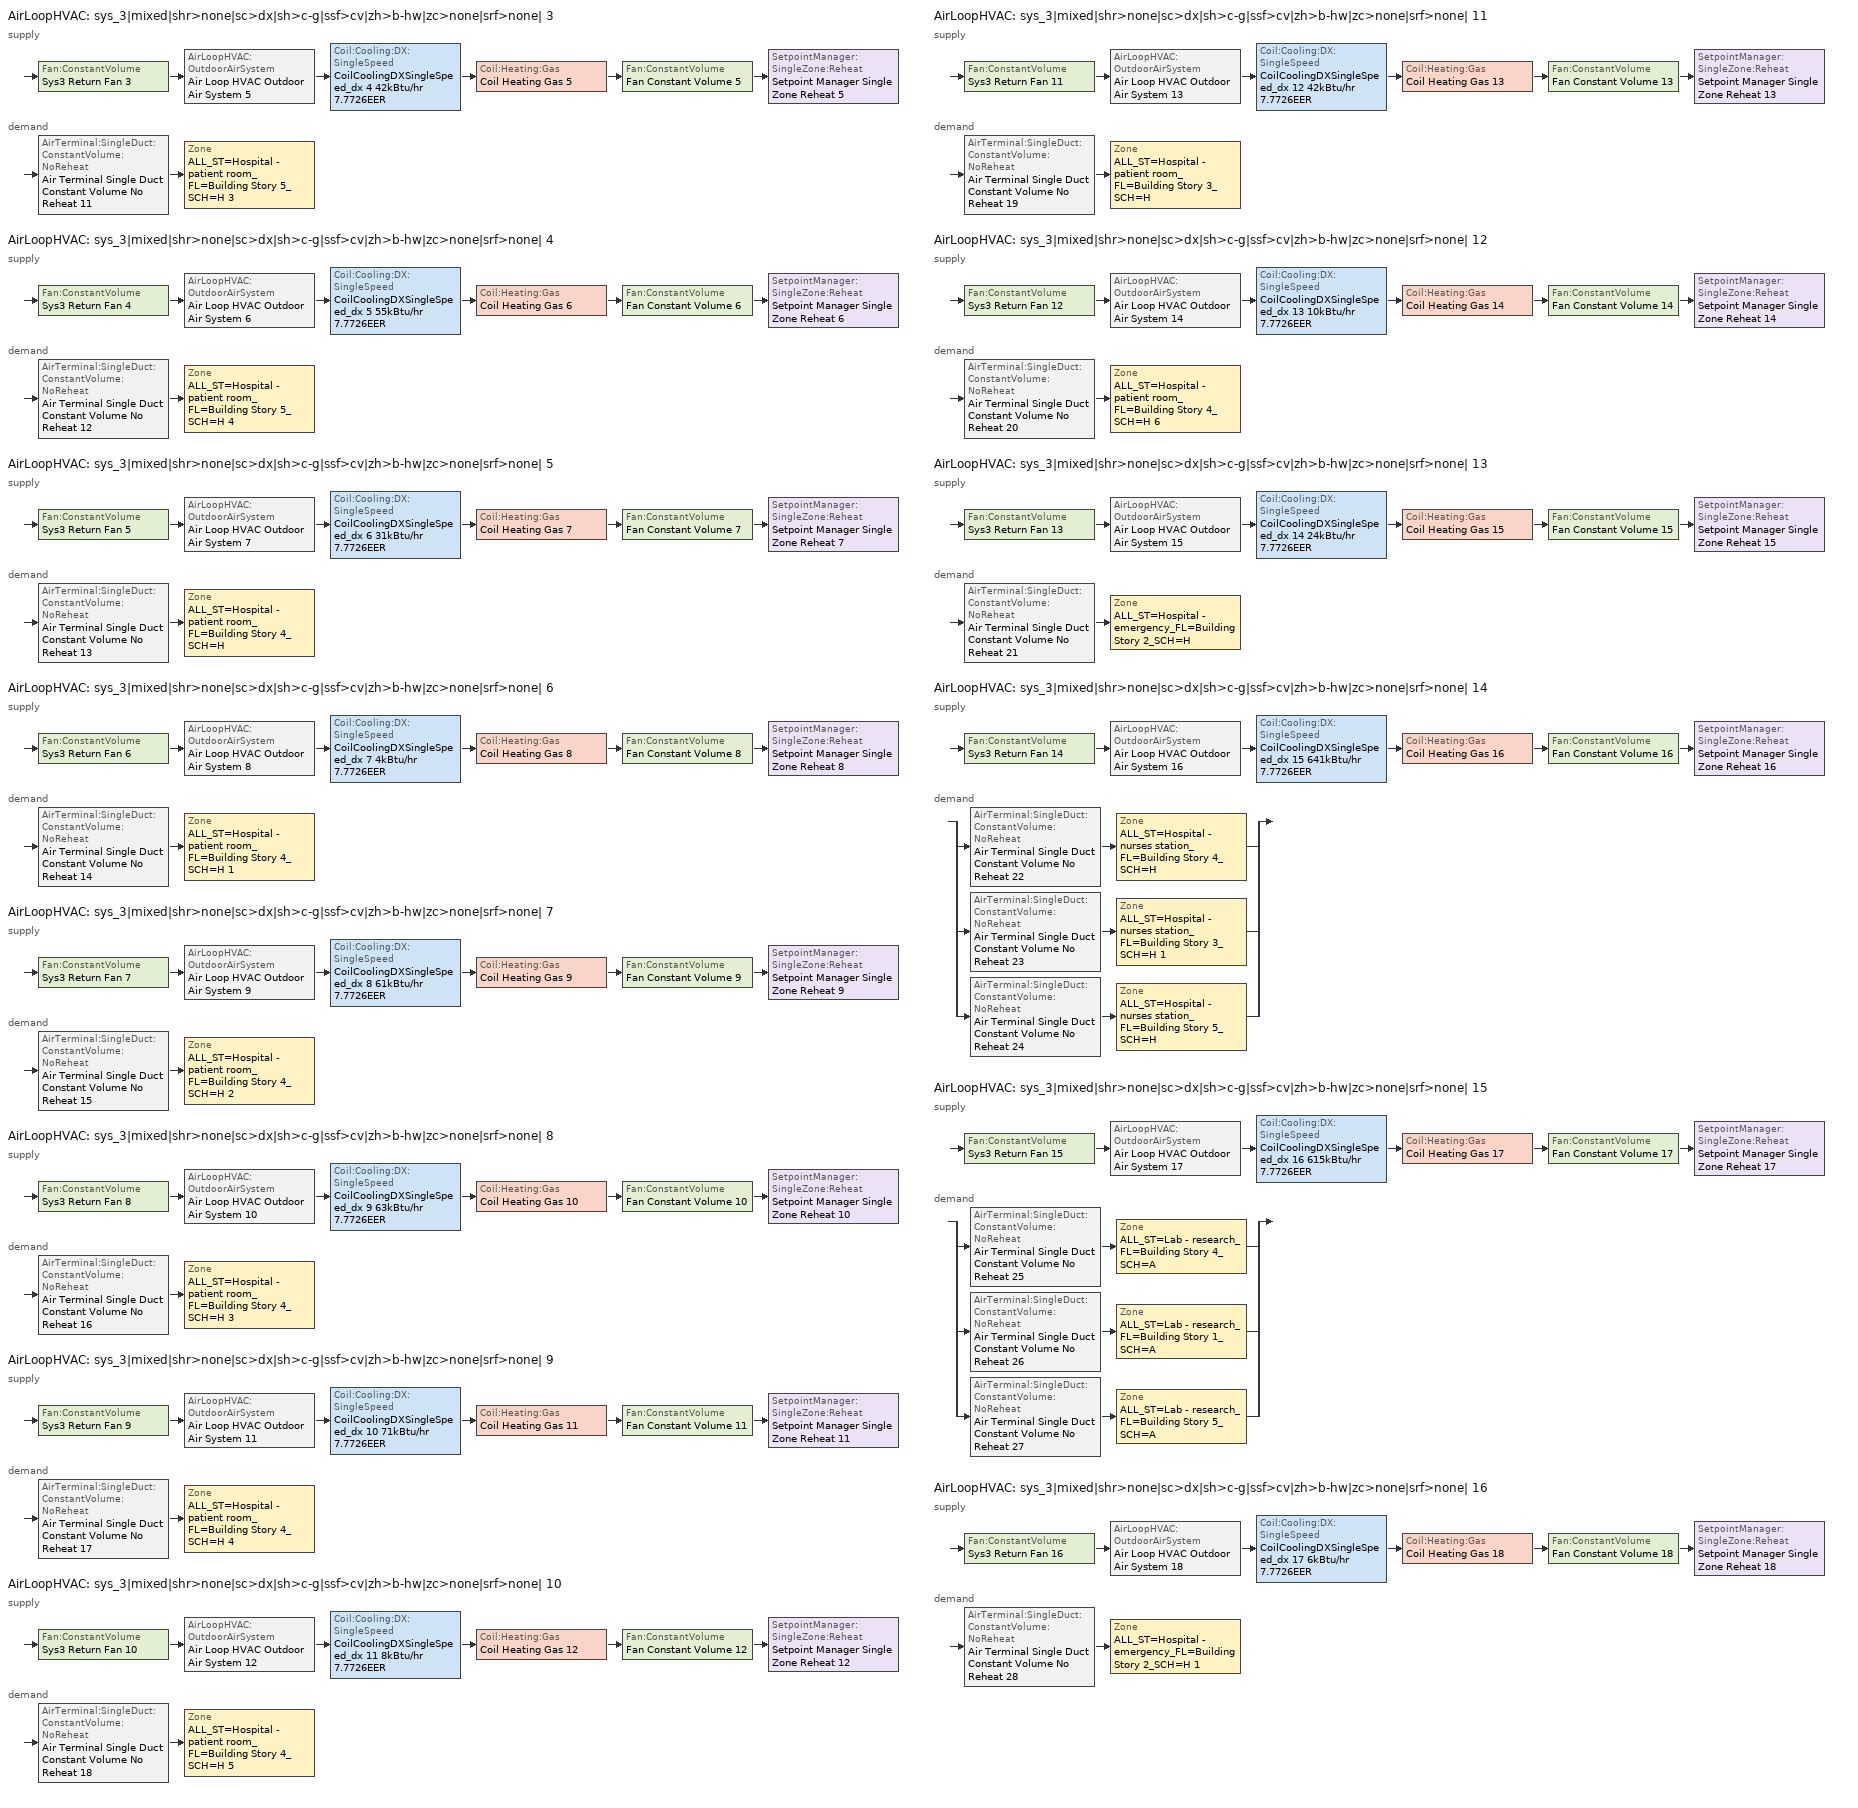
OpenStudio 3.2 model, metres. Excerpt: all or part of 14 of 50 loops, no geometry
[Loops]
AirLoopHVAC 'sys_3|mixed|shr>none|sc>dx|sh>c-g|ssf>cv|zh>b-hw|zc>none|srf>none| 3'
 supply: Fan:ConstantVolume 'Sys3 Return Fan 3' > AirLoopHVAC:OutdoorAirSystem 'Air Loop HVAC Outdoor Air System 5' > Coil:Cooling:DX:SingleSpeed 'CoilCoolingDXSingleSpeed_dx 4 42kBtu/hr 7.7726EER' > Coil:Heating:Gas 'Coil Heating Gas 5' > Fan:ConstantVolume 'Fan Constant Volume 5' > SetpointManager:SingleZone:Reheat 'Setpoint Manager Single Zone Reheat 5'
 demand: AirTerminal:SingleDuct:ConstantVolume:NoReheat 'Air Terminal Single Duct Constant Volume No Reheat 11' > Zone 'ALL_ST=Hospital - patient room_FL=Building Story 5_SCH=H 3'
AirLoopHVAC 'sys_3|mixed|shr>none|sc>dx|sh>c-g|ssf>cv|zh>b-hw|zc>none|srf>none| 4'
 supply: Fan:ConstantVolume 'Sys3 Return Fan 4' > AirLoopHVAC:OutdoorAirSystem 'Air Loop HVAC Outdoor Air System 6' > Coil:Cooling:DX:SingleSpeed 'CoilCoolingDXSingleSpeed_dx 5 55kBtu/hr 7.7726EER' > Coil:Heating:Gas 'Coil Heating Gas 6' > Fan:ConstantVolume 'Fan Constant Volume 6' > SetpointManager:SingleZone:Reheat 'Setpoint Manager Single Zone Reheat 6'
 demand: AirTerminal:SingleDuct:ConstantVolume:NoReheat 'Air Terminal Single Duct Constant Volume No Reheat 12' > Zone 'ALL_ST=Hospital - patient room_FL=Building Story 5_SCH=H 4'
AirLoopHVAC 'sys_3|mixed|shr>none|sc>dx|sh>c-g|ssf>cv|zh>b-hw|zc>none|srf>none| 5'
 supply: Fan:ConstantVolume 'Sys3 Return Fan 5' > AirLoopHVAC:OutdoorAirSystem 'Air Loop HVAC Outdoor Air System 7' > Coil:Cooling:DX:SingleSpeed 'CoilCoolingDXSingleSpeed_dx 6 31kBtu/hr 7.7726EER' > Coil:Heating:Gas 'Coil Heating Gas 7' > Fan:ConstantVolume 'Fan Constant Volume 7' > SetpointManager:SingleZone:Reheat 'Setpoint Manager Single Zone Reheat 7'
 demand: AirTerminal:SingleDuct:ConstantVolume:NoReheat 'Air Terminal Single Duct Constant Volume No Reheat 13' > Zone 'ALL_ST=Hospital - patient room_FL=Building Story 4_SCH=H'
AirLoopHVAC 'sys_3|mixed|shr>none|sc>dx|sh>c-g|ssf>cv|zh>b-hw|zc>none|srf>none| 6'
 supply: Fan:ConstantVolume 'Sys3 Return Fan 6' > AirLoopHVAC:OutdoorAirSystem 'Air Loop HVAC Outdoor Air System 8' > Coil:Cooling:DX:SingleSpeed 'CoilCoolingDXSingleSpeed_dx 7 4kBtu/hr 7.7726EER' > Coil:Heating:Gas 'Coil Heating Gas 8' > Fan:ConstantVolume 'Fan Constant Volume 8' > SetpointManager:SingleZone:Reheat 'Setpoint Manager Single Zone Reheat 8'
 demand: AirTerminal:SingleDuct:ConstantVolume:NoReheat 'Air Terminal Single Duct Constant Volume No Reheat 14' > Zone 'ALL_ST=Hospital - patient room_FL=Building Story 4_SCH=H 1'
AirLoopHVAC 'sys_3|mixed|shr>none|sc>dx|sh>c-g|ssf>cv|zh>b-hw|zc>none|srf>none| 7'
 supply: Fan:ConstantVolume 'Sys3 Return Fan 7' > AirLoopHVAC:OutdoorAirSystem 'Air Loop HVAC Outdoor Air System 9' > Coil:Cooling:DX:SingleSpeed 'CoilCoolingDXSingleSpeed_dx 8 61kBtu/hr 7.7726EER' > Coil:Heating:Gas 'Coil Heating Gas 9' > Fan:ConstantVolume 'Fan Constant Volume 9' > SetpointManager:SingleZone:Reheat 'Setpoint Manager Single Zone Reheat 9'
 demand: AirTerminal:SingleDuct:ConstantVolume:NoReheat 'Air Terminal Single Duct Constant Volume No Reheat 15' > Zone 'ALL_ST=Hospital - patient room_FL=Building Story 4_SCH=H 2'
AirLoopHVAC 'sys_3|mixed|shr>none|sc>dx|sh>c-g|ssf>cv|zh>b-hw|zc>none|srf>none| 8'
 supply: Fan:ConstantVolume 'Sys3 Return Fan 8' > AirLoopHVAC:OutdoorAirSystem 'Air Loop HVAC Outdoor Air System 10' > Coil:Cooling:DX:SingleSpeed 'CoilCoolingDXSingleSpeed_dx 9 63kBtu/hr 7.7726EER' > Coil:Heating:Gas 'Coil Heating Gas 10' > Fan:ConstantVolume 'Fan Constant Volume 10' > SetpointManager:SingleZone:Reheat 'Setpoint Manager Single Zone Reheat 10'
 demand: AirTerminal:SingleDuct:ConstantVolume:NoReheat 'Air Terminal Single Duct Constant Volume No Reheat 16' > Zone 'ALL_ST=Hospital - patient room_FL=Building Story 4_SCH=H 3'
AirLoopHVAC 'sys_3|mixed|shr>none|sc>dx|sh>c-g|ssf>cv|zh>b-hw|zc>none|srf>none| 9'
 supply: Fan:ConstantVolume 'Sys3 Return Fan 9' > AirLoopHVAC:OutdoorAirSystem 'Air Loop HVAC Outdoor Air System 11' > Coil:Cooling:DX:SingleSpeed 'CoilCoolingDXSingleSpeed_dx 10 71kBtu/hr 7.7726EER' > Coil:Heating:Gas 'Coil Heating Gas 11' > Fan:ConstantVolume 'Fan Constant Volume 11' > SetpointManager:SingleZone:Reheat 'Setpoint Manager Single Zone Reheat 11'
 demand: AirTerminal:SingleDuct:ConstantVolume:NoReheat 'Air Terminal Single Duct Constant Volume No Reheat 17' > Zone 'ALL_ST=Hospital - patient room_FL=Building Story 4_SCH=H 4'
AirLoopHVAC 'sys_3|mixed|shr>none|sc>dx|sh>c-g|ssf>cv|zh>b-hw|zc>none|srf>none| 10'
 supply: Fan:ConstantVolume 'Sys3 Return Fan 10' > AirLoopHVAC:OutdoorAirSystem 'Air Loop HVAC Outdoor Air System 12' > Coil:Cooling:DX:SingleSpeed 'CoilCoolingDXSingleSpeed_dx 11 8kBtu/hr 7.7726EER' > Coil:Heating:Gas 'Coil Heating Gas 12' > Fan:ConstantVolume 'Fan Constant Volume 12' > SetpointManager:SingleZone:Reheat 'Setpoint Manager Single Zone Reheat 12'
 demand: AirTerminal:SingleDuct:ConstantVolume:NoReheat 'Air Terminal Single Duct Constant Volume No Reheat 18' > Zone 'ALL_ST=Hospital - patient room_FL=Building Story 4_SCH=H 5'
AirLoopHVAC 'sys_3|mixed|shr>none|sc>dx|sh>c-g|ssf>cv|zh>b-hw|zc>none|srf>none| 11'
 supply: Fan:ConstantVolume 'Sys3 Return Fan 11' > AirLoopHVAC:OutdoorAirSystem 'Air Loop HVAC Outdoor Air System 13' > Coil:Cooling:DX:SingleSpeed 'CoilCoolingDXSingleSpeed_dx 12 42kBtu/hr 7.7726EER' > Coil:Heating:Gas 'Coil Heating Gas 13' > Fan:ConstantVolume 'Fan Constant Volume 13' > SetpointManager:SingleZone:Reheat 'Setpoint Manager Single Zone Reheat 13'
 demand: AirTerminal:SingleDuct:ConstantVolume:NoReheat 'Air Terminal Single Duct Constant Volume No Reheat 19' > Zone 'ALL_ST=Hospital - patient room_FL=Building Story 3_SCH=H'
AirLoopHVAC 'sys_3|mixed|shr>none|sc>dx|sh>c-g|ssf>cv|zh>b-hw|zc>none|srf>none| 12'
 supply: Fan:ConstantVolume 'Sys3 Return Fan 12' > AirLoopHVAC:OutdoorAirSystem 'Air Loop HVAC Outdoor Air System 14' > Coil:Cooling:DX:SingleSpeed 'CoilCoolingDXSingleSpeed_dx 13 10kBtu/hr 7.7726EER' > Coil:Heating:Gas 'Coil Heating Gas 14' > Fan:ConstantVolume 'Fan Constant Volume 14' > SetpointManager:SingleZone:Reheat 'Setpoint Manager Single Zone Reheat 14'
 demand: AirTerminal:SingleDuct:ConstantVolume:NoReheat 'Air Terminal Single Duct Constant Volume No Reheat 20' > Zone 'ALL_ST=Hospital - patient room_FL=Building Story 4_SCH=H 6'
AirLoopHVAC 'sys_3|mixed|shr>none|sc>dx|sh>c-g|ssf>cv|zh>b-hw|zc>none|srf>none| 13'
 supply: Fan:ConstantVolume 'Sys3 Return Fan 13' > AirLoopHVAC:OutdoorAirSystem 'Air Loop HVAC Outdoor Air System 15' > Coil:Cooling:DX:SingleSpeed 'CoilCoolingDXSingleSpeed_dx 14 24kBtu/hr 7.7726EER' > Coil:Heating:Gas 'Coil Heating Gas 15' > Fan:ConstantVolume 'Fan Constant Volume 15' > SetpointManager:SingleZone:Reheat 'Setpoint Manager Single Zone Reheat 15'
 demand: AirTerminal:SingleDuct:ConstantVolume:NoReheat 'Air Terminal Single Duct Constant Volume No Reheat 21' > Zone 'ALL_ST=Hospital - emergency_FL=Building Story 2_SCH=H'
AirLoopHVAC 'sys_3|mixed|shr>none|sc>dx|sh>c-g|ssf>cv|zh>b-hw|zc>none|srf>none| 14'
 supply: Fan:ConstantVolume 'Sys3 Return Fan 14' > AirLoopHVAC:OutdoorAirSystem 'Air Loop HVAC Outdoor Air System 16' > Coil:Cooling:DX:SingleSpeed 'CoilCoolingDXSingleSpeed_dx 15 641kBtu/hr 7.7726EER' > Coil:Heating:Gas 'Coil Heating Gas 16' > Fan:ConstantVolume 'Fan Constant Volume 16' > SetpointManager:SingleZone:Reheat 'Setpoint Manager Single Zone Reheat 16'
 demand: split
  | AirTerminal:SingleDuct:ConstantVolume:NoReheat 'Air Terminal Single Duct Constant Volume No Reheat 22' > Zone 'ALL_ST=Hospital - nurses station_FL=Building Story 4_SCH=H'
  | AirTerminal:SingleDuct:ConstantVolume:NoReheat 'Air Terminal Single Duct Constant Volume No Reheat 23' > Zone 'ALL_ST=Hospital - nurses station_FL=Building Story 3_SCH=H 1'
  | AirTerminal:SingleDuct:ConstantVolume:NoReheat 'Air Terminal Single Duct Constant Volume No Reheat 24' > Zone 'ALL_ST=Hospital - nurses station_FL=Building Story 5_SCH=H'
AirLoopHVAC 'sys_3|mixed|shr>none|sc>dx|sh>c-g|ssf>cv|zh>b-hw|zc>none|srf>none| 15'
 supply: Fan:ConstantVolume 'Sys3 Return Fan 15' > AirLoopHVAC:OutdoorAirSystem 'Air Loop HVAC Outdoor Air System 17' > Coil:Cooling:DX:SingleSpeed 'CoilCoolingDXSingleSpeed_dx 16 615kBtu/hr 7.7726EER' > Coil:Heating:Gas 'Coil Heating Gas 17' > Fan:ConstantVolume 'Fan Constant Volume 17' > SetpointManager:SingleZone:Reheat 'Setpoint Manager Single Zone Reheat 17'
 demand: split
  | AirTerminal:SingleDuct:ConstantVolume:NoReheat 'Air Terminal Single Duct Constant Volume No Reheat 25' > Zone 'ALL_ST=Lab - research_FL=Building Story 4_SCH=A'
  | AirTerminal:SingleDuct:ConstantVolume:NoReheat 'Air Terminal Single Duct Constant Volume No Reheat 26' > Zone 'ALL_ST=Lab - research_FL=Building Story 1_SCH=A'
  | AirTerminal:SingleDuct:ConstantVolume:NoReheat 'Air Terminal Single Duct Constant Volume No Reheat 27' > Zone 'ALL_ST=Lab - research_FL=Building Story 5_SCH=A'
AirLoopHVAC 'sys_3|mixed|shr>none|sc>dx|sh>c-g|ssf>cv|zh>b-hw|zc>none|srf>none| 16'
 supply: Fan:ConstantVolume 'Sys3 Return Fan 16' > AirLoopHVAC:OutdoorAirSystem 'Air Loop HVAC Outdoor Air System 18' > Coil:Cooling:DX:SingleSpeed 'CoilCoolingDXSingleSpeed_dx 17 6kBtu/hr 7.7726EER' > Coil:Heating:Gas 'Coil Heating Gas 18' > Fan:ConstantVolume 'Fan Constant Volume 18' > SetpointManager:SingleZone:Reheat 'Setpoint Manager Single Zone Reheat 18'
 demand: AirTerminal:SingleDuct:ConstantVolume:NoReheat 'Air Terminal Single Duct Constant Volume No Reheat 28' > Zone 'ALL_ST=Hospital - emergency_FL=Building Story 2_SCH=H 1'
[Sizing:Zone] Zone Cooling Design Supply Air Temperature Input Method=TemperatureDifference; Zone Cooling Design Supply Air Temperature {C}=14; Zone Cooling Design Supply Air Temperature Difference {deltaC}=11; Zone Heating Design Supply Air Temperature Input Method=TemperatureDifference; Zone Heating Design Supply Air Temperature {C}=40; Zone Heating Design Supply Air Temperature Difference {deltaC}=21; Zone Cooling Design Supply Air Humidity Ratio {kg-H2O/kg-air}=0.0085; Zone Heating Design Supply Air Humidity Ratio {kg-H2O/kg-air}=0.008; Zone Heating Sizing Factor=1.3; Zone Cooling Sizing Factor=1.1; Cooling Design Air Flow Method=DesignDay; Heating Design Air Flow Method=DesignDay; Account for Dedicated Outdoor Air System=No; Dedicated Outdoor Air System Control Strategy=NeutralSupplyAir; Dedicated Outdoor Air Low Setpoint Temperature for Design {C}=autosize; Dedicated Outdoor Air High Setpoint Temperature for Design {C}=autosize
ALL_ST=Hospital - patient room_FL=Building Story 5_SCH=H 3; ALL_ST=Hospital - patient room_FL=Building Story 5_SCH=H 4; ALL_ST=Hospital - patient room_FL=Building Story 4_SCH=H; ALL_ST=Hospital - patient room_FL=Building Story 4_SCH=H 1; ALL_ST=Hospital - patient room_FL=Building Story 4_SCH=H 2; ALL_ST=Hospital - patient room_FL=Building Story 4_SCH=H 3; ALL_ST=Hospital - patient room_FL=Building Story 4_SCH=H 4; ALL_ST=Hospital - patient room_FL=Building Story 4_SCH=H 5; ALL_ST=Hospital - patient room_FL=Building Story 3_SCH=H; ALL_ST=Hospital - patient room_FL=Building Story 4_SCH=H 6; ALL_ST=Hospital - emergency_FL=Building Story 2_SCH=H; ALL_ST=Hospital - nurses station_FL=Building Story 4_SCH=H; ALL_ST=Lab - research_FL=Building Story 4_SCH=A; ALL_ST=Hospital - emergency_FL=Building Story 2_SCH=H 1; ALL_ST=Lab - research_FL=Building Story 1_SCH=A; ALL_ST=Lab - research_FL=Building Story 5_SCH=A; ALL_ST=Hospital - nurses station_FL=Building Story 3_SCH=H 1; ALL_ST=Hospital - nurses station_FL=Building Story 5_SCH=H
[Zone equipment]
ALL_ST=Hospital - patient room_FL=Building Story 5_SCH=H 3: Air Terminal Single Duct Constant Volume No Reheat 11, Zone HVAC Baseboard Convective Water 11
ALL_ST=Hospital - patient room_FL=Building Story 5_SCH=H 4: Air Terminal Single Duct Constant Volume No Reheat 12, Zone HVAC Baseboard Convective Water 12
ALL_ST=Hospital - patient room_FL=Building Story 4_SCH=H: Air Terminal Single Duct Constant Volume No Reheat 13, Zone HVAC Baseboard Convective Water 13
ALL_ST=Hospital - patient room_FL=Building Story 4_SCH=H 1: Air Terminal Single Duct Constant Volume No Reheat 14, Zone HVAC Baseboard Convective Water 14
ALL_ST=Hospital - patient room_FL=Building Story 4_SCH=H 2: Air Terminal Single Duct Constant Volume No Reheat 15, Zone HVAC Baseboard Convective Water 15
ALL_ST=Hospital - patient room_FL=Building Story 4_SCH=H 3: Air Terminal Single Duct Constant Volume No Reheat 16, Zone HVAC Baseboard Convective Water 16
ALL_ST=Hospital - patient room_FL=Building Story 4_SCH=H 4: Air Terminal Single Duct Constant Volume No Reheat 17, Zone HVAC Baseboard Convective Water 17
ALL_ST=Hospital - patient room_FL=Building Story 4_SCH=H 5: Air Terminal Single Duct Constant Volume No Reheat 18, Zone HVAC Baseboard Convective Water 18
ALL_ST=Hospital - patient room_FL=Building Story 3_SCH=H: Air Terminal Single Duct Constant Volume No Reheat 19, Zone HVAC Baseboard Convective Water 19
ALL_ST=Hospital - patient room_FL=Building Story 4_SCH=H 6: Air Terminal Single Duct Constant Volume No Reheat 20, Zone HVAC Baseboard Convective Water 20
ALL_ST=Hospital - emergency_FL=Building Story 2_SCH=H: Air Terminal Single Duct Constant Volume No Reheat 21, Zone HVAC Baseboard Convective Water 21
ALL_ST=Hospital - nurses station_FL=Building Story 4_SCH=H: Air Terminal Single Duct Constant Volume No Reheat 22, Zone HVAC Baseboard Convective Water 22
ALL_ST=Lab - research_FL=Building Story 4_SCH=A: Air Terminal Single Duct Constant Volume No Reheat 25, Zone HVAC Baseboard Convective Water 25
ALL_ST=Hospital - emergency_FL=Building Story 2_SCH=H 1: Air Terminal Single Duct Constant Volume No Reheat 28, Zone HVAC Baseboard Convective Water 28
ALL_ST=Lab - research_FL=Building Story 1_SCH=A: Air Terminal Single Duct Constant Volume No Reheat 26, Zone HVAC Baseboard Convective Water 26
ALL_ST=Lab - research_FL=Building Story 5_SCH=A: Air Terminal Single Duct Constant Volume No Reheat 27, Zone HVAC Baseboard Convective Water 27
ALL_ST=Hospital - nurses station_FL=Building Story 3_SCH=H 1: Air Terminal Single Duct Constant Volume No Reheat 23, Zone HVAC Baseboard Convective Water 23
ALL_ST=Hospital - nurses station_FL=Building Story 5_SCH=H: Air Terminal Single Duct Constant Volume No Reheat 24, Zone HVAC Baseboard Convective Water 24
[AirLoopHVAC] Design Supply Air Flow Rate {m3/s}=autosize; Design Return Air Flow Fraction of Supply Air Flow=1
Name | Availability Schedule
sys_3|mixed|shr>none|sc>dx|sh>c-g|ssf>cv|zh>b-hw|zc>none|srf>none| 3 | sys_3|mixed|shr>none|sc>dx|sh>c-g|ssf>cv|zh>b-hw|zc>none|srf>none| 3 Occ Sch
sys_3|mixed|shr>none|sc>dx|sh>c-g|ssf>cv|zh>b-hw|zc>none|srf>none| 4 | sys_3|mixed|shr>none|sc>dx|sh>c-g|ssf>cv|zh>b-hw|zc>none|srf>none| 4 Occ Sch
sys_3|mixed|shr>none|sc>dx|sh>c-g|ssf>cv|zh>b-hw|zc>none|srf>none| 5 | sys_3|mixed|shr>none|sc>dx|sh>c-g|ssf>cv|zh>b-hw|zc>none|srf>none| 5 Occ Sch
sys_3|mixed|shr>none|sc>dx|sh>c-g|ssf>cv|zh>b-hw|zc>none|srf>none| 6 | sys_3|mixed|shr>none|sc>dx|sh>c-g|ssf>cv|zh>b-hw|zc>none|srf>none| 6 Occ Sch
sys_3|mixed|shr>none|sc>dx|sh>c-g|ssf>cv|zh>b-hw|zc>none|srf>none| 7 | sys_3|mixed|shr>none|sc>dx|sh>c-g|ssf>cv|zh>b-hw|zc>none|srf>none| 7 Occ Sch
sys_3|mixed|shr>none|sc>dx|sh>c-g|ssf>cv|zh>b-hw|zc>none|srf>none| 8 | sys_3|mixed|shr>none|sc>dx|sh>c-g|ssf>cv|zh>b-hw|zc>none|srf>none| 8 Occ Sch
sys_3|mixed|shr>none|sc>dx|sh>c-g|ssf>cv|zh>b-hw|zc>none|srf>none| 9 | sys_3|mixed|shr>none|sc>dx|sh>c-g|ssf>cv|zh>b-hw|zc>none|srf>none| 9 Occ Sch
sys_3|mixed|shr>none|sc>dx|sh>c-g|ssf>cv|zh>b-hw|zc>none|srf>none| 10 | sys_3|mixed|shr>none|sc>dx|sh>c-g|ssf>cv|zh>b-hw|zc>none|srf>none| 10 Occ Sch
sys_3|mixed|shr>none|sc>dx|sh>c-g|ssf>cv|zh>b-hw|zc>none|srf>none| 11 | sys_3|mixed|shr>none|sc>dx|sh>c-g|ssf>cv|zh>b-hw|zc>none|srf>none| 11 Occ Sch
sys_3|mixed|shr>none|sc>dx|sh>c-g|ssf>cv|zh>b-hw|zc>none|srf>none| 12 | sys_3|mixed|shr>none|sc>dx|sh>c-g|ssf>cv|zh>b-hw|zc>none|srf>none| 12 Occ Sch
sys_3|mixed|shr>none|sc>dx|sh>c-g|ssf>cv|zh>b-hw|zc>none|srf>none| 13 | sys_3|mixed|shr>none|sc>dx|sh>c-g|ssf>cv|zh>b-hw|zc>none|srf>none| 13 Occ Sch
sys_3|mixed|shr>none|sc>dx|sh>c-g|ssf>cv|zh>b-hw|zc>none|srf>none| 14 | sys_3|mixed|shr>none|sc>dx|sh>c-g|ssf>cv|zh>b-hw|zc>none|srf>none| 14 Occ Sch
sys_3|mixed|shr>none|sc>dx|sh>c-g|ssf>cv|zh>b-hw|zc>none|srf>none| 15 | sys_3|mixed|shr>none|sc>dx|sh>c-g|ssf>cv|zh>b-hw|zc>none|srf>none| 15 Occ Sch
sys_3|mixed|shr>none|sc>dx|sh>c-g|ssf>cv|zh>b-hw|zc>none|srf>none| 16 | sys_3|mixed|shr>none|sc>dx|sh>c-g|ssf>cv|zh>b-hw|zc>none|srf>none| 16 Occ Sch
[Sizing:System] Type of Load to Size On=Sensible; Design Outdoor Air Flow Rate {m3/s}=Autosize; Central Heating Maximum System Air Flow Ratio=1; Preheat Design Temperature {C}=7; Preheat Design Humidity Ratio {kg-H2O/kg-Air}=0.008; Precool Design Temperature {C}=13; Precool Design Humidity Ratio {kg-H2O/kg-Air}=0.008; Central Cooling Design Supply Air Temperature {C}=13; Central Heating Design Supply Air Temperature {C}=43; Sizing Option=NonCoincident; 100% Outdoor Air in Cooling=No; 100% Outdoor Air in Heating=No; Central Cooling Design Supply Air Humidity Ratio {kg-H2O/kg-Air}=0.0085; Central Heating Design Supply Air Humidity Ratio {kg-H2O/kg-Air}=0.008; Cooling Design Air Flow Method=DesignDay; Cooling Design Air Flow Rate {m3/s}=0; Heating Design Air Flow Method=DesignDay; Heating Design Air Flow Rate {m3/s}=0; System Outdoor Air Method=ZoneSum; Zone Maximum Outdoor Air Fraction=1; Cooling Supply Air Flow Rate Per Floor Area {m3/s-m2}=0.00996765; Cooling Fraction of Autosized Cooling Supply Air Flow Rate=1; Cooling Supply Air Flow Rate Per Unit Cooling Capacity {m3/s-W}=3.94755e-05; Heating Supply Air Flow Rate Per Floor Area {m3/s-m2}=0.00996765; Heating Fraction of Autosized Heating Supply Air Flow Rate=1; Heating Fraction of Autosized Cooling Supply Air Flow Rate=1; Heating Supply Air Flow Rate Per Unit Heating Capacity {m3/s-W}=3.15882e-05; Cooling Design Capacity Method=CoolingDesignCapacity; Cooling Design Capacity {W}=autosize; Cooling Design Capacity Per Floor Area {W/m2}=234.7; Fraction of Autosized Cooling Design Capacity=1; Heating Design Capacity Method=HeatingDesignCapacity; Heating Design Capacity {W}=autosize; Heating Design Capacity Per Floor Area {W/m2}=157; Fraction of Autosized Heating Design Capacity=1; Central Cooling Capacity Control Method=OnOff
sys_3|mixed|shr>none|sc>dx|sh>c-g|ssf>cv|zh>b-hw|zc>none|srf>none| 3; sys_3|mixed|shr>none|sc>dx|sh>c-g|ssf>cv|zh>b-hw|zc>none|srf>none| 4; sys_3|mixed|shr>none|sc>dx|sh>c-g|ssf>cv|zh>b-hw|zc>none|srf>none| 5; sys_3|mixed|shr>none|sc>dx|sh>c-g|ssf>cv|zh>b-hw|zc>none|srf>none| 6; sys_3|mixed|shr>none|sc>dx|sh>c-g|ssf>cv|zh>b-hw|zc>none|srf>none| 7; sys_3|mixed|shr>none|sc>dx|sh>c-g|ssf>cv|zh>b-hw|zc>none|srf>none| 8; sys_3|mixed|shr>none|sc>dx|sh>c-g|ssf>cv|zh>b-hw|zc>none|srf>none| 9; sys_3|mixed|shr>none|sc>dx|sh>c-g|ssf>cv|zh>b-hw|zc>none|srf>none| 10; sys_3|mixed|shr>none|sc>dx|sh>c-g|ssf>cv|zh>b-hw|zc>none|srf>none| 11; sys_3|mixed|shr>none|sc>dx|sh>c-g|ssf>cv|zh>b-hw|zc>none|srf>none| 12; sys_3|mixed|shr>none|sc>dx|sh>c-g|ssf>cv|zh>b-hw|zc>none|srf>none| 13; sys_3|mixed|shr>none|sc>dx|sh>c-g|ssf>cv|zh>b-hw|zc>none|srf>none| 14; sys_3|mixed|shr>none|sc>dx|sh>c-g|ssf>cv|zh>b-hw|zc>none|srf>none| 15; sys_3|mixed|shr>none|sc>dx|sh>c-g|ssf>cv|zh>b-hw|zc>none|srf>none| 16
[Fan:ConstantVolume] Availability Schedule=Always On Discrete; Maximum Flow Rate {m3/s}=AutoSize
Name | Fan Total Efficiency | Pressure Rise {Pa} | Motor Efficiency
Fan Constant Volume 5; Fan Constant Volume 6; Fan Constant Volume 7; Fan Constant Volume 8; Fan Constant Volume 9; Fan Constant Volume 10; Fan Constant Volume 11; Fan Constant Volume 12; Fan Constant Volume 13; Fan Constant Volume 14; Fan Constant Volume 15; Fan Constant Volume 16; Fan Constant Volume 17; Fan Constant Volume 18 | 0.39975 | 640 | 0.615
Sys3 Return Fan 3; Sys3 Return Fan 4; Sys3 Return Fan 5; Sys3 Return Fan 6; Sys3 Return Fan 7; Sys3 Return Fan 8; Sys3 Return Fan 9; Sys3 Return Fan 10; Sys3 Return Fan 11; Sys3 Return Fan 12; Sys3 Return Fan 13; Sys3 Return Fan 14; Sys3 Return Fan 15; Sys3 Return Fan 16 | 0.25 | 150 | 0.385
[Coil:Heating:Gas] Availability Schedule=Always On Discrete; Gas Burner Efficiency=0.8; Nominal Capacity {W}=AutoSize; Parasitic Electric Load {W}=0; Part Load Fraction Correlation Curve=FURNACE-EFFPLR-NECB2011; Parasitic Gas Load {W}=0
Coil Heating Gas 5; Coil Heating Gas 6; Coil Heating Gas 7; Coil Heating Gas 8; Coil Heating Gas 9; Coil Heating Gas 10; Coil Heating Gas 11; Coil Heating Gas 12; Coil Heating Gas 13; Coil Heating Gas 14; Coil Heating Gas 15; Coil Heating Gas 16; Coil Heating Gas 17; Coil Heating Gas 18
[Coil:Cooling:DX:SingleSpeed] Availability Schedule=Always On Discrete; Rated Total Cooling Capacity {W}=autosize; Rated Sensible Heat Ratio=autosize; Rated COP {W/W}=2.72426; Rated Air Flow Rate {m3/s}=autosize; Rated Evaporator Fan Power Per Volume Flow Rate {W/(m3/s)}=773.3; Total Cooling Capacity Function of Temperature Curve=DXCOOL-NECB2011-REF-CAPFT; Total Cooling Capacity Function of Flow Fraction Curve=DXCOOL-NECB2011-REF-CAPFFLOW; Energy Input Ratio Function of Temperature Curve=DXCOOL-NECB2011-REF-COOLEIRFT; Energy Input Ratio Function of Flow Fraction Curve=DXCOOL-NECB2011-REF-COOLEIRFFLOW; Part Load Fraction Correlation Curve=DXCOOL-NECB2011-REF-COOLPLFFPLR; Minimum Outdoor Dry-Bulb Temperature for Compressor Operation {C}=-25; Condenser Type=AirCooled; Evaporative Condenser Effectiveness=0; Evaporative Condenser Air Flow Rate {m3/s}=Autosize; Evaporative Condenser Pump Rated Power Consumption {W}=Autosize; Crankcase Heater Capacity {W}=0; Maximum Outdoor Dry-Bulb Temperature for Crankcase Heater Operation {C}=0; Basin Heater Capacity {W/K}=0; Basin Heater Setpoint Temperature {C}=10
CoilCoolingDXSingleSpeed_dx 4 42kBtu/hr 7.7726EER; CoilCoolingDXSingleSpeed_dx 5 55kBtu/hr 7.7726EER; CoilCoolingDXSingleSpeed_dx 6 31kBtu/hr 7.7726EER; CoilCoolingDXSingleSpeed_dx 7 4kBtu/hr 7.7726EER; CoilCoolingDXSingleSpeed_dx 8 61kBtu/hr 7.7726EER; CoilCoolingDXSingleSpeed_dx 9 63kBtu/hr 7.7726EER; CoilCoolingDXSingleSpeed_dx 10 71kBtu/hr 7.7726EER; CoilCoolingDXSingleSpeed_dx 11 8kBtu/hr 7.7726EER; CoilCoolingDXSingleSpeed_dx 12 42kBtu/hr 7.7726EER; CoilCoolingDXSingleSpeed_dx 13 10kBtu/hr 7.7726EER; CoilCoolingDXSingleSpeed_dx 14 24kBtu/hr 7.7726EER; CoilCoolingDXSingleSpeed_dx 15 641kBtu/hr 7.7726EER; CoilCoolingDXSingleSpeed_dx 16 615kBtu/hr 7.7726EER; CoilCoolingDXSingleSpeed_dx 17 6kBtu/hr 7.7726EER
[Controller:OutdoorAir] Minimum Outdoor Air Flow Rate {m3/s}=autosize; Maximum Outdoor Air Flow Rate {m3/s}=Autosize; Economizer Control Action Type=ModulateFlow; Lockout Type=NoLockout; Minimum Limit Type=FixedMinimum; High Humidity Control=No; Heat Recovery Bypass Control Type=BypassWhenWithinEconomizerLimits
Name | Economizer Control Type | Economizer Maximum Limit Dry-Bulb Temperature {C} | Economizer Maximum Limit Enthalpy {J/kg} | Economizer Minimum Limit Dry-Bulb Temperature {C} | Minimum Outdoor Air Schedule | Controller Mechanical Ventilation
Controller Outdoor Air 5 | NoEconomizer | 28 | 64000 | -100 | sys_3|mixed|shr>none|sc>dx|sh>c-g|ssf>cv|zh>b-hw|zc>none|srf>none| 3 Occ Sch | Controller Mechanical Ventilation 5
Controller Outdoor Air 6 | NoEconomizer | 28 | 64000 | -100 | sys_3|mixed|shr>none|sc>dx|sh>c-g|ssf>cv|zh>b-hw|zc>none|srf>none| 4 Occ Sch | Controller Mechanical Ventilation 6
Controller Outdoor Air 7 | NoEconomizer | 28 | 64000 | -100 | sys_3|mixed|shr>none|sc>dx|sh>c-g|ssf>cv|zh>b-hw|zc>none|srf>none| 5 Occ Sch | Controller Mechanical Ventilation 7
Controller Outdoor Air 8 | NoEconomizer | 28 | 64000 | -100 | sys_3|mixed|shr>none|sc>dx|sh>c-g|ssf>cv|zh>b-hw|zc>none|srf>none| 6 Occ Sch | Controller Mechanical Ventilation 8
Controller Outdoor Air 9 | NoEconomizer | 28 | 64000 | -100 | sys_3|mixed|shr>none|sc>dx|sh>c-g|ssf>cv|zh>b-hw|zc>none|srf>none| 7 Occ Sch | Controller Mechanical Ventilation 9
Controller Outdoor Air 10 | NoEconomizer | 28 | 64000 | -100 | sys_3|mixed|shr>none|sc>dx|sh>c-g|ssf>cv|zh>b-hw|zc>none|srf>none| 8 Occ Sch | Controller Mechanical Ventilation 10
Controller Outdoor Air 11 | DifferentialEnthalpy |  |  |  | sys_3|mixed|shr>none|sc>dx|sh>c-g|ssf>cv|zh>b-hw|zc>none|srf>none| 9 Occ Sch | Controller Mechanical Ventilation 11
Controller Outdoor Air 12 | NoEconomizer | 28 | 64000 | -100 | sys_3|mixed|shr>none|sc>dx|sh>c-g|ssf>cv|zh>b-hw|zc>none|srf>none| 10 Occ Sch | Controller Mechanical Ventilation 12
Controller Outdoor Air 13 | NoEconomizer | 28 | 64000 | -100 | sys_3|mixed|shr>none|sc>dx|sh>c-g|ssf>cv|zh>b-hw|zc>none|srf>none| 11 Occ Sch | Controller Mechanical Ventilation 13
Controller Outdoor Air 14 | NoEconomizer | 28 | 64000 | -100 | sys_3|mixed|shr>none|sc>dx|sh>c-g|ssf>cv|zh>b-hw|zc>none|srf>none| 12 Occ Sch | Controller Mechanical Ventilation 14
Controller Outdoor Air 15 | NoEconomizer | 28 | 64000 | -100 | sys_3|mixed|shr>none|sc>dx|sh>c-g|ssf>cv|zh>b-hw|zc>none|srf>none| 13 Occ Sch | Controller Mechanical Ventilation 15
Controller Outdoor Air 16 | DifferentialEnthalpy |  |  |  | sys_3|mixed|shr>none|sc>dx|sh>c-g|ssf>cv|zh>b-hw|zc>none|srf>none| 14 Occ Sch | Controller Mechanical Ventilation 16
Controller Outdoor Air 17 | DifferentialEnthalpy |  |  |  | sys_3|mixed|shr>none|sc>dx|sh>c-g|ssf>cv|zh>b-hw|zc>none|srf>none| 15 Occ Sch | Controller Mechanical Ventilation 17
Controller Outdoor Air 18 | NoEconomizer | 28 | 64000 | -100 | sys_3|mixed|shr>none|sc>dx|sh>c-g|ssf>cv|zh>b-hw|zc>none|srf>none| 16 Occ Sch | Controller Mechanical Ventilation 18
[Controller:MechanicalVentilation] Availability Schedule=Always On Discrete; System Outdoor Air Method=ZoneSum
Controller Mechanical Ventilation 5; Controller Mechanical Ventilation 6; Controller Mechanical Ventilation 7; Controller Mechanical Ventilation 8; Controller Mechanical Ventilation 9; Controller Mechanical Ventilation 10; Controller Mechanical Ventilation 11; Controller Mechanical Ventilation 12; Controller Mechanical Ventilation 13; Controller Mechanical Ventilation 14; Controller Mechanical Ventilation 15; Controller Mechanical Ventilation 16; Controller Mechanical Ventilation 17; Controller Mechanical Ventilation 18
[AirLoopHVAC:OutdoorAirSystem]
Name | Controller
Air Loop HVAC Outdoor Air System 5 | Controller Outdoor Air 5
Air Loop HVAC Outdoor Air System 6 | Controller Outdoor Air 6
Air Loop HVAC Outdoor Air System 7 | Controller Outdoor Air 7
Air Loop HVAC Outdoor Air System 8 | Controller Outdoor Air 8
Air Loop HVAC Outdoor Air System 9 | Controller Outdoor Air 9
Air Loop HVAC Outdoor Air System 10 | Controller Outdoor Air 10
Air Loop HVAC Outdoor Air System 11 | Controller Outdoor Air 11
Air Loop HVAC Outdoor Air System 12 | Controller Outdoor Air 12
Air Loop HVAC Outdoor Air System 13 | Controller Outdoor Air 13
Air Loop HVAC Outdoor Air System 14 | Controller Outdoor Air 14
Air Loop HVAC Outdoor Air System 15 | Controller Outdoor Air 15
Air Loop HVAC Outdoor Air System 16 | Controller Outdoor Air 16
Air Loop HVAC Outdoor Air System 17 | Controller Outdoor Air 17
Air Loop HVAC Outdoor Air System 18 | Controller Outdoor Air 18
[SetpointManager:SingleZone:Reheat] Minimum Supply Air Temperature {C}=13; Maximum Supply Air Temperature {C}=43
Name | Control Zone
Setpoint Manager Single Zone Reheat 5 | ALL_ST=Hospital - patient room_FL=Building Story 5_SCH=H 3
Setpoint Manager Single Zone Reheat 6 | ALL_ST=Hospital - patient room_FL=Building Story 5_SCH=H 4
Setpoint Manager Single Zone Reheat 7 | ALL_ST=Hospital - patient room_FL=Building Story 4_SCH=H
Setpoint Manager Single Zone Reheat 8 | ALL_ST=Hospital - patient room_FL=Building Story 4_SCH=H 1
Setpoint Manager Single Zone Reheat 9 | ALL_ST=Hospital - patient room_FL=Building Story 4_SCH=H 2
Setpoint Manager Single Zone Reheat 10 | ALL_ST=Hospital - patient room_FL=Building Story 4_SCH=H 3
Setpoint Manager Single Zone Reheat 11 | ALL_ST=Hospital - patient room_FL=Building Story 4_SCH=H 4
Setpoint Manager Single Zone Reheat 12 | ALL_ST=Hospital - patient room_FL=Building Story 4_SCH=H 5
Setpoint Manager Single Zone Reheat 13 | ALL_ST=Hospital - patient room_FL=Building Story 3_SCH=H
Setpoint Manager Single Zone Reheat 14 | ALL_ST=Hospital - patient room_FL=Building Story 4_SCH=H 6
Setpoint Manager Single Zone Reheat 15 | ALL_ST=Hospital - emergency_FL=Building Story 2_SCH=H
Setpoint Manager Single Zone Reheat 16 | ALL_ST=Hospital - nurses station_FL=Building Story 4_SCH=H
Setpoint Manager Single Zone Reheat 17 | ALL_ST=Lab - research_FL=Building Story 4_SCH=A
Setpoint Manager Single Zone Reheat 18 | ALL_ST=Hospital - emergency_FL=Building Story 2_SCH=H 1
[AirTerminal:SingleDuct:ConstantVolume:NoReheat] Availability Schedule=Always On Discrete; Maximum Air Flow Rate {m3/s}=AutoSize
Air Terminal Single Duct Constant Volume No Reheat 11; Air Terminal Single Duct Constant Volume No Reheat 12; Air Terminal Single Duct Constant Volume No Reheat 13; Air Terminal Single Duct Constant Volume No Reheat 14; Air Terminal Single Duct Constant Volume No Reheat 15; Air Terminal Single Duct Constant Volume No Reheat 16; Air Terminal Single Duct Constant Volume No Reheat 17; Air Terminal Single Duct Constant Volume No Reheat 18; Air Terminal Single Duct Constant Volume No Reheat 19; Air Terminal Single Duct Constant Volume No Reheat 20; Air Terminal Single Duct Constant Volume No Reheat 21; Air Terminal Single Duct Constant Volume No Reheat 22; Air Terminal Single Duct Constant Volume No Reheat 23; Air Terminal Single Duct Constant Volume No Reheat 24; Air Terminal Single Duct Constant Volume No Reheat 25; Air Terminal Single Duct Constant Volume No Reheat 26; Air Terminal Single Duct Constant Volume No Reheat 27; Air Terminal Single Duct Constant Volume No Reheat 28
[Schedule:Ruleset]
Name | Default Day Schedule | Summer Design Day Schedule | Winter Design Day Schedule
sys_3|mixed|shr>none|sc>dx|sh>c-g|ssf>cv|zh>b-hw|zc>none|srf>none| 10 Occ Sch | sys_3|mixed|shr>none|sc>dx|sh>c-g|ssf>cv|zh>b-hw|zc>none|srf>none| 10 Occ Sch Default | sys_3|mixed|shr>none|sc>dx|sh>c-g|ssf>cv|zh>b-hw|zc>none|srf>none| 10 Occ Sch Summer Design Day | sys_3|mixed|shr>none|sc>dx|sh>c-g|ssf>cv|zh>b-hw|zc>none|srf>none| 10 Occ Sch Winter Design Day
sys_3|mixed|shr>none|sc>dx|sh>c-g|ssf>cv|zh>b-hw|zc>none|srf>none| 11 Occ Sch | sys_3|mixed|shr>none|sc>dx|sh>c-g|ssf>cv|zh>b-hw|zc>none|srf>none| 11 Occ Sch Default | sys_3|mixed|shr>none|sc>dx|sh>c-g|ssf>cv|zh>b-hw|zc>none|srf>none| 11 Occ Sch Summer Design Day | sys_3|mixed|shr>none|sc>dx|sh>c-g|ssf>cv|zh>b-hw|zc>none|srf>none| 11 Occ Sch Winter Design Day
sys_3|mixed|shr>none|sc>dx|sh>c-g|ssf>cv|zh>b-hw|zc>none|srf>none| 12 Occ Sch | sys_3|mixed|shr>none|sc>dx|sh>c-g|ssf>cv|zh>b-hw|zc>none|srf>none| 12 Occ Sch Default | sys_3|mixed|shr>none|sc>dx|sh>c-g|ssf>cv|zh>b-hw|zc>none|srf>none| 12 Occ Sch Summer Design Day | sys_3|mixed|shr>none|sc>dx|sh>c-g|ssf>cv|zh>b-hw|zc>none|srf>none| 12 Occ Sch Winter Design Day
sys_3|mixed|shr>none|sc>dx|sh>c-g|ssf>cv|zh>b-hw|zc>none|srf>none| 13 Occ Sch | sys_3|mixed|shr>none|sc>dx|sh>c-g|ssf>cv|zh>b-hw|zc>none|srf>none| 13 Occ Sch Default | sys_3|mixed|shr>none|sc>dx|sh>c-g|ssf>cv|zh>b-hw|zc>none|srf>none| 13 Occ Sch Summer Design Day | sys_3|mixed|shr>none|sc>dx|sh>c-g|ssf>cv|zh>b-hw|zc>none|srf>none| 13 Occ Sch Winter Design Day
sys_3|mixed|shr>none|sc>dx|sh>c-g|ssf>cv|zh>b-hw|zc>none|srf>none| 14 Occ Sch | sys_3|mixed|shr>none|sc>dx|sh>c-g|ssf>cv|zh>b-hw|zc>none|srf>none| 14 Occ Sch Default | sys_3|mixed|shr>none|sc>dx|sh>c-g|ssf>cv|zh>b-hw|zc>none|srf>none| 14 Occ Sch Summer Design Day | sys_3|mixed|shr>none|sc>dx|sh>c-g|ssf>cv|zh>b-hw|zc>none|srf>none| 14 Occ Sch Winter Design Day
sys_3|mixed|shr>none|sc>dx|sh>c-g|ssf>cv|zh>b-hw|zc>none|srf>none| 15 Occ Sch | sys_3|mixed|shr>none|sc>dx|sh>c-g|ssf>cv|zh>b-hw|zc>none|srf>none| 15 Occ Sch Default | sys_3|mixed|shr>none|sc>dx|sh>c-g|ssf>cv|zh>b-hw|zc>none|srf>none| 15 Occ Sch Summer Design Day | sys_3|mixed|shr>none|sc>dx|sh>c-g|ssf>cv|zh>b-hw|zc>none|srf>none| 15 Occ Sch Winter Design Day
sys_3|mixed|shr>none|sc>dx|sh>c-g|ssf>cv|zh>b-hw|zc>none|srf>none| 16 Occ Sch | sys_3|mixed|shr>none|sc>dx|sh>c-g|ssf>cv|zh>b-hw|zc>none|srf>none| 16 Occ Sch Default | sys_3|mixed|shr>none|sc>dx|sh>c-g|ssf>cv|zh>b-hw|zc>none|srf>none| 16 Occ Sch Summer Design Day | sys_3|mixed|shr>none|sc>dx|sh>c-g|ssf>cv|zh>b-hw|zc>none|srf>none| 16 Occ Sch Winter Design Day
sys_3|mixed|shr>none|sc>dx|sh>c-g|ssf>cv|zh>b-hw|zc>none|srf>none| 3 Occ Sch | sys_3|mixed|shr>none|sc>dx|sh>c-g|ssf>cv|zh>b-hw|zc>none|srf>none| 3 Occ Sch Default | sys_3|mixed|shr>none|sc>dx|sh>c-g|ssf>cv|zh>b-hw|zc>none|srf>none| 3 Occ Sch Summer Design Day | sys_3|mixed|shr>none|sc>dx|sh>c-g|ssf>cv|zh>b-hw|zc>none|srf>none| 3 Occ Sch Winter Design Day
sys_3|mixed|shr>none|sc>dx|sh>c-g|ssf>cv|zh>b-hw|zc>none|srf>none| 4 Occ Sch | sys_3|mixed|shr>none|sc>dx|sh>c-g|ssf>cv|zh>b-hw|zc>none|srf>none| 4 Occ Sch Default | sys_3|mixed|shr>none|sc>dx|sh>c-g|ssf>cv|zh>b-hw|zc>none|srf>none| 4 Occ Sch Summer Design Day | sys_3|mixed|shr>none|sc>dx|sh>c-g|ssf>cv|zh>b-hw|zc>none|srf>none| 4 Occ Sch Winter Design Day
sys_3|mixed|shr>none|sc>dx|sh>c-g|ssf>cv|zh>b-hw|zc>none|srf>none| 5 Occ Sch | sys_3|mixed|shr>none|sc>dx|sh>c-g|ssf>cv|zh>b-hw|zc>none|srf>none| 5 Occ Sch Default | sys_3|mixed|shr>none|sc>dx|sh>c-g|ssf>cv|zh>b-hw|zc>none|srf>none| 5 Occ Sch Summer Design Day | sys_3|mixed|shr>none|sc>dx|sh>c-g|ssf>cv|zh>b-hw|zc>none|srf>none| 5 Occ Sch Winter Design Day
sys_3|mixed|shr>none|sc>dx|sh>c-g|ssf>cv|zh>b-hw|zc>none|srf>none| 6 Occ Sch | sys_3|mixed|shr>none|sc>dx|sh>c-g|ssf>cv|zh>b-hw|zc>none|srf>none| 6 Occ Sch Default | sys_3|mixed|shr>none|sc>dx|sh>c-g|ssf>cv|zh>b-hw|zc>none|srf>none| 6 Occ Sch Summer Design Day | sys_3|mixed|shr>none|sc>dx|sh>c-g|ssf>cv|zh>b-hw|zc>none|srf>none| 6 Occ Sch Winter Design Day
sys_3|mixed|shr>none|sc>dx|sh>c-g|ssf>cv|zh>b-hw|zc>none|srf>none| 7 Occ Sch | sys_3|mixed|shr>none|sc>dx|sh>c-g|ssf>cv|zh>b-hw|zc>none|srf>none| 7 Occ Sch Default | sys_3|mixed|shr>none|sc>dx|sh>c-g|ssf>cv|zh>b-hw|zc>none|srf>none| 7 Occ Sch Summer Design Day | sys_3|mixed|shr>none|sc>dx|sh>c-g|ssf>cv|zh>b-hw|zc>none|srf>none| 7 Occ Sch Winter Design Day
sys_3|mixed|shr>none|sc>dx|sh>c-g|ssf>cv|zh>b-hw|zc>none|srf>none| 8 Occ Sch | sys_3|mixed|shr>none|sc>dx|sh>c-g|ssf>cv|zh>b-hw|zc>none|srf>none| 8 Occ Sch Default | sys_3|mixed|shr>none|sc>dx|sh>c-g|ssf>cv|zh>b-hw|zc>none|srf>none| 8 Occ Sch Summer Design Day | sys_3|mixed|shr>none|sc>dx|sh>c-g|ssf>cv|zh>b-hw|zc>none|srf>none| 8 Occ Sch Winter Design Day
sys_3|mixed|shr>none|sc>dx|sh>c-g|ssf>cv|zh>b-hw|zc>none|srf>none| 9 Occ Sch | sys_3|mixed|shr>none|sc>dx|sh>c-g|ssf>cv|zh>b-hw|zc>none|srf>none| 9 Occ Sch Default | sys_3|mixed|shr>none|sc>dx|sh>c-g|ssf>cv|zh>b-hw|zc>none|srf>none| 9 Occ Sch Summer Design Day | sys_3|mixed|shr>none|sc>dx|sh>c-g|ssf>cv|zh>b-hw|zc>none|srf>none| 9 Occ Sch Winter Design Day
[Schedule:Day]
sys_3|mixed|shr>none|sc>dx|sh>c-g|ssf>cv|zh>b-hw|zc>none|srf>none| 10 Occ Sch Default; sys_3|mixed|shr>none|sc>dx|sh>c-g|ssf>cv|zh>b-hw|zc>none|srf>none| 10 Occ Sch Winter Design Day; sys_3|mixed|shr>none|sc>dx|sh>c-g|ssf>cv|zh>b-hw|zc>none|srf>none| 10 Occ Sch Summer Design Day; sys_3|mixed|shr>none|sc>dx|sh>c-g|ssf>cv|zh>b-hw|zc>none|srf>none| 11 Occ Sch Default; sys_3|mixed|shr>none|sc>dx|sh>c-g|ssf>cv|zh>b-hw|zc>none|srf>none| 11 Occ Sch Winter Design Day; sys_3|mixed|shr>none|sc>dx|sh>c-g|ssf>cv|zh>b-hw|zc>none|srf>none| 11 Occ Sch Summer Design Day; sys_3|mixed|shr>none|sc>dx|sh>c-g|ssf>cv|zh>b-hw|zc>none|srf>none| 12 Occ Sch Default; sys_3|mixed|shr>none|sc>dx|sh>c-g|ssf>cv|zh>b-hw|zc>none|srf>none| 12 Occ Sch Winter Design Day; sys_3|mixed|shr>none|sc>dx|sh>c-g|ssf>cv|zh>b-hw|zc>none|srf>none| 12 Occ Sch Summer Design Day; sys_3|mixed|shr>none|sc>dx|sh>c-g|ssf>cv|zh>b-hw|zc>none|srf>none| 13 Occ Sch Default; sys_3|mixed|shr>none|sc>dx|sh>c-g|ssf>cv|zh>b-hw|zc>none|srf>none| 13 Occ Sch Winter Design Day; sys_3|mixed|shr>none|sc>dx|sh>c-g|ssf>cv|zh>b-hw|zc>none|srf>none| 13 Occ Sch Summer Design Day; sys_3|mixed|shr>none|sc>dx|sh>c-g|ssf>cv|zh>b-hw|zc>none|srf>none| 14 Occ Sch Default; sys_3|mixed|shr>none|sc>dx|sh>c-g|ssf>cv|zh>b-hw|zc>none|srf>none| 14 Occ Sch Winter Design Day; sys_3|mixed|shr>none|sc>dx|sh>c-g|ssf>cv|zh>b-hw|zc>none|srf>none| 14 Occ Sch Summer Design Day; sys_3|mixed|shr>none|sc>dx|sh>c-g|ssf>cv|zh>b-hw|zc>none|srf>none| 15 Occ Sch Winter Design Day; sys_3|mixed|shr>none|sc>dx|sh>c-g|ssf>cv|zh>b-hw|zc>none|srf>none| 15 Occ Sch Summer Design Day; sys_3|mixed|shr>none|sc>dx|sh>c-g|ssf>cv|zh>b-hw|zc>none|srf>none| 16 Occ Sch Default; sys_3|mixed|shr>none|sc>dx|sh>c-g|ssf>cv|zh>b-hw|zc>none|srf>none| 16 Occ Sch Winter Design Day; sys_3|mixed|shr>none|sc>dx|sh>c-g|ssf>cv|zh>b-hw|zc>none|srf>none| 16 Occ Sch Summer Design Day; sys_3|mixed|shr>none|sc>dx|sh>c-g|ssf>cv|zh>b-hw|zc>none|srf>none| 3 Occ Sch Default; sys_3|mixed|shr>none|sc>dx|sh>c-g|ssf>cv|zh>b-hw|zc>none|srf>none| 3 Occ Sch Winter Design Day; sys_3|mixed|shr>none|sc>dx|sh>c-g|ssf>cv|zh>b-hw|zc>none|srf>none| 3 Occ Sch Summer Design Day; sys_3|mixed|shr>none|sc>dx|sh>c-g|ssf>cv|zh>b-hw|zc>none|srf>none| 4 Occ Sch Default; sys_3|mixed|shr>none|sc>dx|sh>c-g|ssf>cv|zh>b-hw|zc>none|srf>none| 4 Occ Sch Winter Design Day; sys_3|mixed|shr>none|sc>dx|sh>c-g|ssf>cv|zh>b-hw|zc>none|srf>none| 4 Occ Sch Summer Design Day; sys_3|mixed|shr>none|sc>dx|sh>c-g|ssf>cv|zh>b-hw|zc>none|srf>none| 5 Occ Sch Default; sys_3|mixed|shr>none|sc>dx|sh>c-g|ssf>cv|zh>b-hw|zc>none|srf>none| 5 Occ Sch Winter Design Day; sys_3|mixed|shr>none|sc>dx|sh>c-g|ssf>cv|zh>b-hw|zc>none|srf>none| 5 Occ Sch Summer Design Day; sys_3|mixed|shr>none|sc>dx|sh>c-g|ssf>cv|zh>b-hw|zc>none|srf>none| 6 Occ Sch Default; sys_3|mixed|shr>none|sc>dx|sh>c-g|ssf>cv|zh>b-hw|zc>none|srf>none| 6 Occ Sch Winter Design Day; sys_3|mixed|shr>none|sc>dx|sh>c-g|ssf>cv|zh>b-hw|zc>none|srf>none| 6 Occ Sch Summer Design Day; sys_3|mixed|shr>none|sc>dx|sh>c-g|ssf>cv|zh>b-hw|zc>none|srf>none| 7 Occ Sch Default; sys_3|mixed|shr>none|sc>dx|sh>c-g|ssf>cv|zh>b-hw|zc>none|srf>none| 7 Occ Sch Winter Design Day; sys_3|mixed|shr>none|sc>dx|sh>c-g|ssf>cv|zh>b-hw|zc>none|srf>none| 7 Occ Sch Summer Design Day; sys_3|mixed|shr>none|sc>dx|sh>c-g|ssf>cv|zh>b-hw|zc>none|srf>none| 8 Occ Sch Default; sys_3|mixed|shr>none|sc>dx|sh>c-g|ssf>cv|zh>b-hw|zc>none|srf>none| 8 Occ Sch Winter Design Day; sys_3|mixed|shr>none|sc>dx|sh>c-g|ssf>cv|zh>b-hw|zc>none|srf>none| 8 Occ Sch Summer Design Day; sys_3|mixed|shr>none|sc>dx|sh>c-g|ssf>cv|zh>b-hw|zc>none|srf>none| 9 Occ Sch Default; sys_3|mixed|shr>none|sc>dx|sh>c-g|ssf>cv|zh>b-hw|zc>none|srf>none| 9 Occ Sch Winter Design Day; sys_3|mixed|shr>none|sc>dx|sh>c-g|ssf>cv|zh>b-hw|zc>none|srf>none| 9 Occ Sch Summer Design Day: 24, 0, 1
sys_3|mixed|shr>none|sc>dx|sh>c-g|ssf>cv|zh>b-hw|zc>none|srf>none| 15 Occ Sch Default: 8, 0, 0, 19, 0, 1, 24, 0, 0
sys_3|mixed|shr>none|sc>dx|sh>c-g|ssf>cv|zh>b-hw|zc>none|srf>none| 15 Occ Sch Sunday: 24, 0, 0
[Schedule:Rule]
sys_3|mixed|shr>none|sc>dx|sh>c-g|ssf>cv|zh>b-hw|zc>none|srf>none| 15 Occ Sch Sunday Rule: Schedule Ruleset=sys_3|mixed|shr>none|sc>dx|sh>c-g|ssf>cv|zh>b-hw|zc>none|srf>none| 15 Occ Sch; Rule Order=0; Day Schedule=sys_3|mixed|shr>none|sc>dx|sh>c-g|ssf>cv|zh>b-hw|zc>none|srf>none| 15 Occ Sch Sunday; Apply Sunday=Yes; Apply Saturday=Yes; Date Specification Type=DateRange; Start Month=1; Start Day=1; End Month=12; End Day=31
[Schedule:Constant]
Always On Discrete: Value=1
[Curve:Biquadratic] Minimum Value of x=13; Maximum Value of x=24; Minimum Value of y=24; Maximum Value of y=46
Name | Coefficient1 Constant | Coefficient2 x | Coefficient3 x**2 | Coefficient4 y | Coefficient5 y**2 | Coefficient6 x*y
DXCOOL-NECB2011-REF-CAPFT | 0.867905 | 0.0142459 | 0.00055436 | -0.0075575 | 3.3e-05 | -0.0001918
DXCOOL-NECB2011-REF-COOLEIRFT | 0.114171 | 0.0281822 | -0.0004199 | 0.0214108 | 0.000161028 | -0.000679104
[Curve:Quadratic] Minimum Value of x=0.5; Maximum Value of x=1.5
Name | Coefficient1 Constant | Coefficient2 x | Coefficient3 x**2
DXCOOL-NECB2011-REF-CAPFFLOW | 0.8 | 0.2 | 0
DXCOOL-NECB2011-REF-COOLEIRFFLOW | 1.1552 | -0.1808 | 0.0256
[Curve:Cubic] Maximum Value of x=1
Name | Coefficient1 Constant | Coefficient2 x | Coefficient3 x**2 | Coefficient4 x**3 | Minimum Value of x
DXCOOL-NECB2011-REF-COOLPLFFPLR | 0.0277 | 4.9151 | -8.184 | 4.2702 | 0.7
FURNACE-EFFPLR-NECB2011 | 0.722 | 0.8211 | -1.0396 | 0.5 | 0
